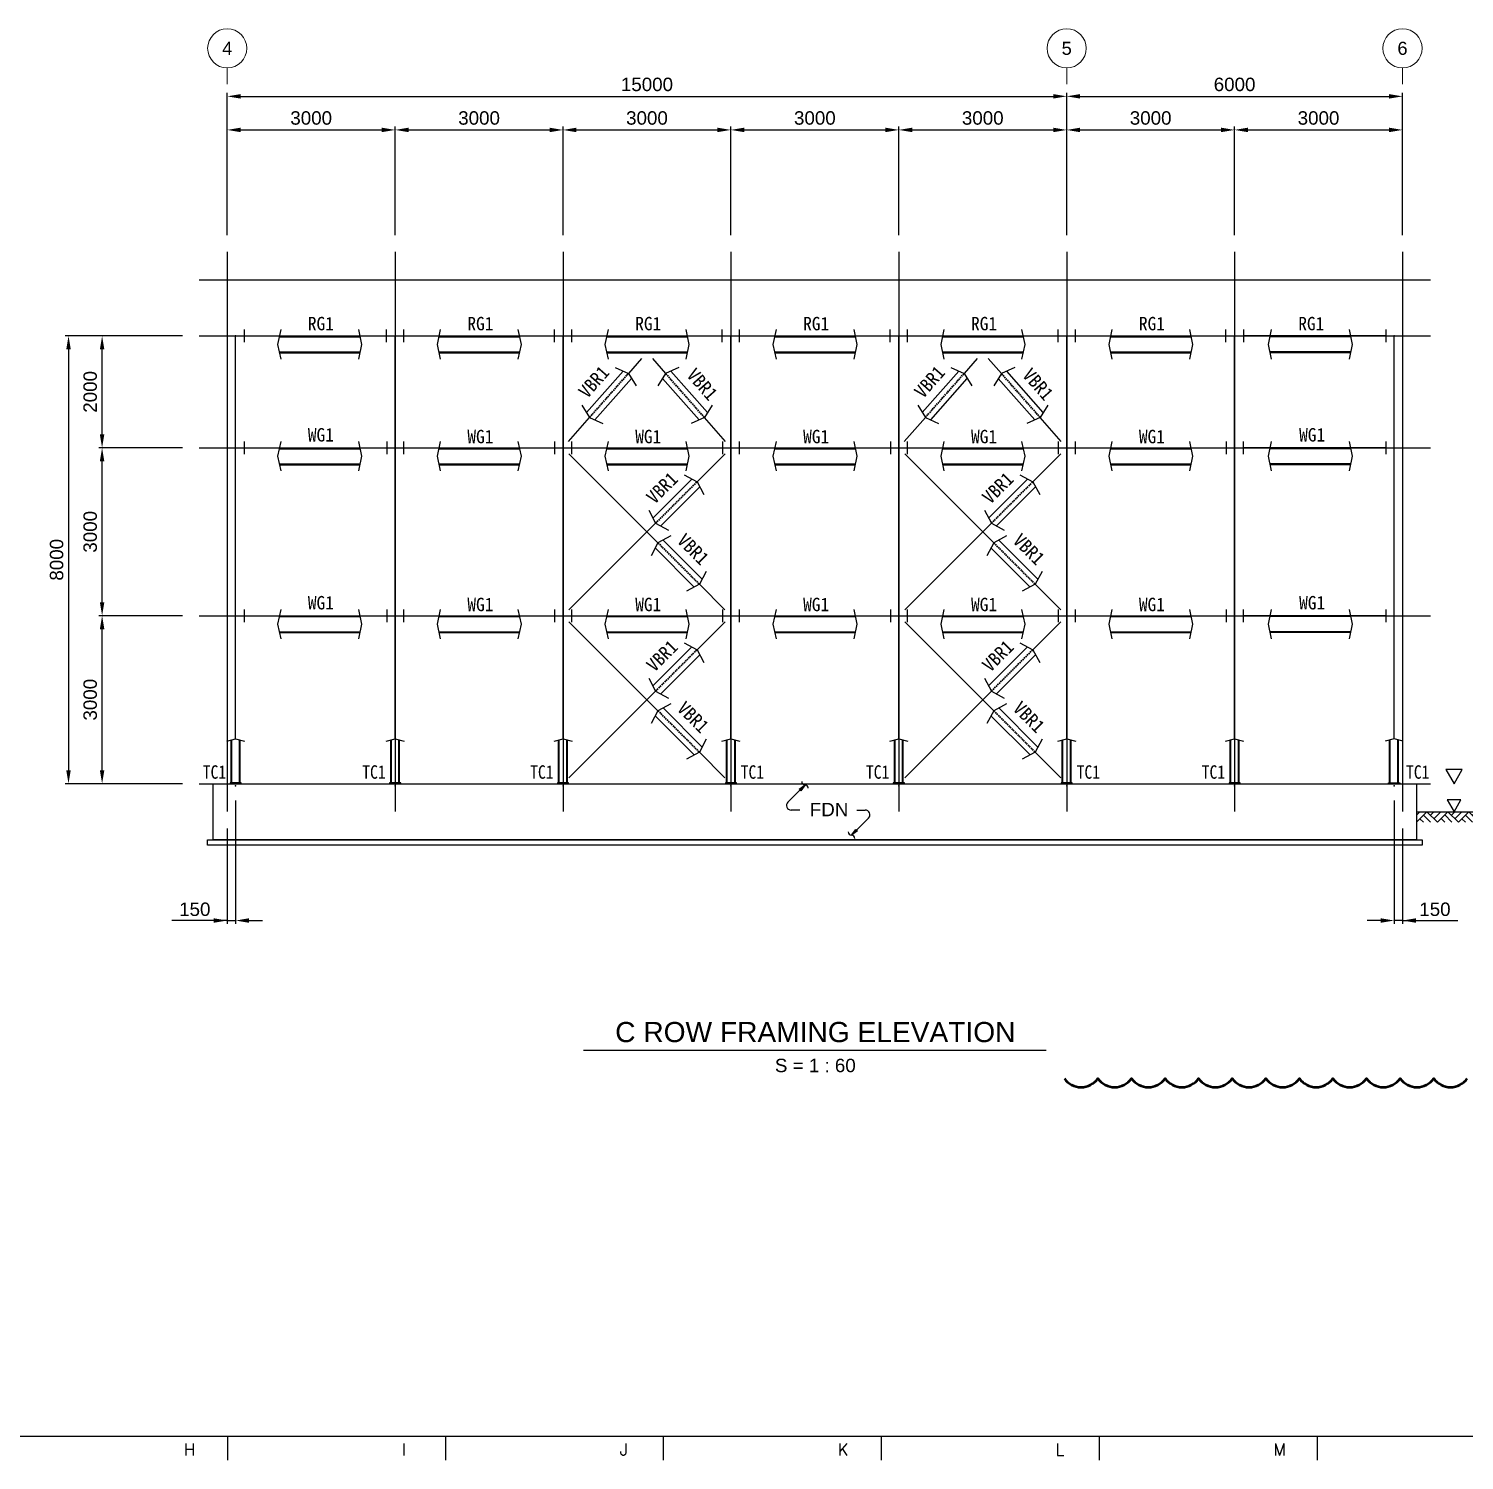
# Model space of a CAD drawing. Header units: millimetres. Extents: x 0 to 153097, y 17753 to 125268.
# Drawn here: x 110847 to 136499, y 75432 to 101008 of the extents above; entities that cross this region are included whole.
import ezdxf
from ezdxf.enums import TextEntityAlignment as Align

# ---------------------------------------------------------------- set-up
doc = ezdxf.new("R2010")
doc.units = ezdxf.units.MM
doc.header["$LTSCALE"] = 50
doc.linetypes.add('CENTER', pattern=[2, 1.25, -0.25, 0.25, -0.25])
doc.linetypes.add('HIDDEN', pattern=[0.375, 0.25, -0.125])
doc.layers.get('Defpoints').update_dxf_attribs({"color": 140})
for name, color, linetype in [('1', 7, 'Continuous'), ('3', 3, 'Continuous'), ('AA-CLXM-STEL', 2, 'Continuous'), ('AS-CLXM-STEL', 2, 'Continuous'), ('C_BLOCK', 7, 'Continuous'), ('C_CEN', 1, 'CENTER'), ('C_CONC', 3, 'Continuous'), ('C_TEXT_01', 2, 'Continuous'), ('DIM-SCALE', 7, 'Continuous'), ('RXSYMBOL', 7, 'Continuous'), ('STEEL-BEAM', 4, 'Continuous'), ('TAN-TIT', 30, 'Continuous'), ('TITLE', 7, 'Continuous')]:
    doc.layers.add(name, color=color, linetype=linetype)
doc.layers.add('C_REV', color=4, linetype='Continuous', lineweight=50)
doc.styles.add('Arial', font='arial.ttf')
doc.styles.add('COM', font='COMPLEX', dxfattribs={"height": 5})
doc.styles.add('돋움체', font='', dxfattribs={"width": 0.9})
doc.styles.get('돋움체').set_extended_font_data('DotumChe')
doc.dimstyles.new('일반도면_0050', dxfattribs={"dimtxt": 200, "dimasz": 200, "dimexe": 50, "dimexo": 250, "dimgap": 75, "dimtad": 1, "dimdec": 0, "dimzin": 0, "dimdsep": 46, "dimtxsty": 'Arial', "dimcen": -250, "dimclrd": 7, "dimclre": 7, "dimclrt": 2, "dimadec": 0, "dimazin": 0, "dimtfac": 1, "dimtdec": 0, "dimtix": 1, "dimtmove": 2, "dimatfit": 3, "dimfxl": 1, "dimtolj": 1, "dimtzin": 0, "dimarcsym": 0})

# ---------------------------------------------------------------- blocks, each defined once
blk = doc.blocks.new('*D90')
at = {"layer": 'Defpoints', "color": 0, "transparency": 16777216}
for p in [(117394, 99200), (114394, 97020), (117394, 97020)]:
    blk.add_point(p, dxfattribs=at)
at = {"layer": 'DIM-SCALE', "color": 7, "lineweight": -2, "transparency": 16777216}
for p, q in [((114394, 97320), (114394, 99260)), ((114634, 99200), (117154, 99200)), ((117394, 97320), (117394, 99260))]:
    blk.add_line(p, q, dxfattribs=at)
at = {"layer": 'DIM-SCALE', "color": 7, "transparency": 16777216}
for points in [[(114634, 99240), (114634, 99160), (114394, 99200)], [(117154, 99240), (117154, 99160), (117394, 99200)]]:
    blk.add_solid(points, dxfattribs=at)
at = {"layer": 'DIM-SCALE', "color": 2, "transparency": 16777216, "insert": (115894, 99412), "char_height": 240, "attachment_point": 5, "style": 'Arial'}
blk.add_mtext('\\A1;3000', dxfattribs=at)
blk = doc.blocks.new('*D91')
at = {"layer": 'Defpoints', "color": 0, "transparency": 16777216}
for p in [(120394, 99200), (117394, 97020), (120394, 97020)]:
    blk.add_point(p, dxfattribs=at)
at = {"layer": 'DIM-SCALE', "color": 7, "lineweight": -2, "transparency": 16777216}
for p, q in [((117394, 97320), (117394, 99260)), ((117634, 99200), (120154, 99200)), ((120394, 97320), (120394, 99260))]:
    blk.add_line(p, q, dxfattribs=at)
at = {"layer": 'DIM-SCALE', "color": 7, "transparency": 16777216}
for points in [[(117634, 99240), (117634, 99160), (117394, 99200)], [(120154, 99240), (120154, 99160), (120394, 99200)]]:
    blk.add_solid(points, dxfattribs=at)
at = {"layer": 'DIM-SCALE', "color": 2, "transparency": 16777216, "insert": (118894, 99412), "char_height": 240, "attachment_point": 5, "style": 'Arial'}
blk.add_mtext('\\A1;3000', dxfattribs=at)
blk = doc.blocks.new('*D92')
at = {"layer": 'Defpoints', "color": 0, "transparency": 16777216}
for p in [(123394, 99200), (120394, 97020), (123394, 97020)]:
    blk.add_point(p, dxfattribs=at)
at = {"layer": 'DIM-SCALE', "color": 7, "lineweight": -2, "transparency": 16777216}
for p, q in [((120394, 97320), (120394, 99260)), ((120634, 99200), (123154, 99200)), ((123394, 97320), (123394, 99260))]:
    blk.add_line(p, q, dxfattribs=at)
at = {"layer": 'DIM-SCALE', "color": 7, "transparency": 16777216}
for points in [[(120634, 99240), (120634, 99160), (120394, 99200)], [(123154, 99240), (123154, 99160), (123394, 99200)]]:
    blk.add_solid(points, dxfattribs=at)
at = {"layer": 'DIM-SCALE', "color": 2, "transparency": 16777216, "insert": (121894, 99412), "char_height": 240, "attachment_point": 5, "style": 'Arial'}
blk.add_mtext('\\A1;3000', dxfattribs=at)
blk = doc.blocks.new('*D93')
at = {"layer": 'Defpoints', "color": 0, "transparency": 16777216}
for p in [(126394, 99200), (123394, 97020), (126394, 97020)]:
    blk.add_point(p, dxfattribs=at)
at = {"layer": 'DIM-SCALE', "color": 7, "lineweight": -2, "transparency": 16777216}
for p, q in [((123394, 97320), (123394, 99260)), ((123634, 99200), (126154, 99200)), ((126394, 97320), (126394, 99260))]:
    blk.add_line(p, q, dxfattribs=at)
at = {"layer": 'DIM-SCALE', "color": 7, "transparency": 16777216}
for points in [[(123634, 99240), (123634, 99160), (123394, 99200)], [(126154, 99240), (126154, 99160), (126394, 99200)]]:
    blk.add_solid(points, dxfattribs=at)
at = {"layer": 'DIM-SCALE', "color": 2, "transparency": 16777216, "insert": (124894, 99412), "char_height": 240, "attachment_point": 5, "style": 'Arial'}
blk.add_mtext('\\A1;3000', dxfattribs=at)
blk = doc.blocks.new('*D94')
at = {"layer": 'Defpoints', "color": 0, "transparency": 16777216}
for p in [(129394, 99200), (126394, 97020), (129394, 97020)]:
    blk.add_point(p, dxfattribs=at)
at = {"layer": 'DIM-SCALE', "color": 7, "lineweight": -2, "transparency": 16777216}
for p, q in [((126394, 97320), (126394, 99260)), ((126634, 99200), (129154, 99200)), ((129394, 97320), (129394, 99260))]:
    blk.add_line(p, q, dxfattribs=at)
at = {"layer": 'DIM-SCALE', "color": 7, "transparency": 16777216}
for points in [[(126634, 99240), (126634, 99160), (126394, 99200)], [(129154, 99240), (129154, 99160), (129394, 99200)]]:
    blk.add_solid(points, dxfattribs=at)
at = {"layer": 'DIM-SCALE', "color": 2, "transparency": 16777216, "insert": (127894, 99412), "char_height": 240, "attachment_point": 5, "style": 'Arial'}
blk.add_mtext('\\A1;3000', dxfattribs=at)
blk = doc.blocks.new('*D95')
at = {"layer": 'Defpoints', "color": 0, "transparency": 16777216}
for p in [(132394, 99200), (129394, 97020), (132394, 97020)]:
    blk.add_point(p, dxfattribs=at)
at = {"layer": 'DIM-SCALE', "color": 7, "lineweight": -2, "transparency": 16777216}
for p, q in [((129394, 97320), (129394, 99260)), ((129634, 99200), (132154, 99200)), ((132394, 97320), (132394, 99260))]:
    blk.add_line(p, q, dxfattribs=at)
at = {"layer": 'DIM-SCALE', "color": 7, "transparency": 16777216}
for points in [[(129634, 99240), (129634, 99160), (129394, 99200)], [(132154, 99240), (132154, 99160), (132394, 99200)]]:
    blk.add_solid(points, dxfattribs=at)
at = {"layer": 'DIM-SCALE', "color": 2, "transparency": 16777216, "insert": (130894, 99412), "char_height": 240, "attachment_point": 5, "style": 'Arial'}
blk.add_mtext('\\A1;3000', dxfattribs=at)
blk = doc.blocks.new('*D96')
at = {"layer": 'Defpoints', "color": 0, "transparency": 16777216}
for p in [(135394, 99200), (132394, 97020), (135394, 97020)]:
    blk.add_point(p, dxfattribs=at)
at = {"layer": 'DIM-SCALE', "color": 7, "lineweight": -2, "transparency": 16777216}
for p, q in [((132394, 97320), (132394, 99260)), ((132634, 99200), (135154, 99200)), ((135394, 97320), (135394, 99260))]:
    blk.add_line(p, q, dxfattribs=at)
at = {"layer": 'DIM-SCALE', "color": 7, "transparency": 16777216}
for points in [[(132634, 99240), (132634, 99160), (132394, 99200)], [(135154, 99240), (135154, 99160), (135394, 99200)]]:
    blk.add_solid(points, dxfattribs=at)
at = {"layer": 'DIM-SCALE', "color": 2, "transparency": 16777216, "insert": (133894, 99412), "char_height": 240, "attachment_point": 5, "style": 'Arial'}
blk.add_mtext('\\A1;3000', dxfattribs=at)
blk = doc.blocks.new('*D97')
at = {"layer": 'Defpoints', "color": 0, "transparency": 16777216}
for p in [(129394, 99800), (114394, 97020), (129394, 97020)]:
    blk.add_point(p, dxfattribs=at)
at = {"layer": 'DIM-SCALE', "color": 7, "lineweight": -2, "transparency": 16777216}
for p, q in [((114394, 97320), (114394, 99860)), ((114634, 99800), (129154, 99800)), ((129394, 97320), (129394, 99860))]:
    blk.add_line(p, q, dxfattribs=at)
at = {"layer": 'DIM-SCALE', "color": 7, "transparency": 16777216}
for points in [[(114634, 99840), (114634, 99760), (114394, 99800)], [(129154, 99840), (129154, 99760), (129394, 99800)]]:
    blk.add_solid(points, dxfattribs=at)
at = {"layer": 'DIM-SCALE', "color": 2, "transparency": 16777216, "insert": (121894, 100012), "char_height": 240, "attachment_point": 5, "style": 'Arial'}
blk.add_mtext('\\A1;15000', dxfattribs=at)
blk = doc.blocks.new('*D98')
at = {"layer": 'Defpoints', "color": 0, "transparency": 16777216}
for p in [(135394, 99800), (129394, 97020), (135394, 97020)]:
    blk.add_point(p, dxfattribs=at)
at = {"layer": 'DIM-SCALE', "color": 7, "lineweight": -2, "transparency": 16777216}
for p, q in [((129394, 97320), (129394, 99860)), ((129634, 99800), (135154, 99800)), ((135394, 97320), (135394, 99860))]:
    blk.add_line(p, q, dxfattribs=at)
at = {"layer": 'DIM-SCALE', "color": 7, "transparency": 16777216}
for points in [[(129634, 99840), (129634, 99760), (129394, 99800)], [(135154, 99840), (135154, 99760), (135394, 99800)]]:
    blk.add_solid(points, dxfattribs=at)
at = {"layer": 'DIM-SCALE', "color": 2, "transparency": 16777216, "insert": (132394, 100012), "char_height": 240, "attachment_point": 5, "style": 'Arial'}
blk.add_mtext('\\A1;6000', dxfattribs=at)
blk = doc.blocks.new('*D86')
at = {"layer": 'Defpoints', "color": 0, "transparency": 16777216}
for p in [(112158, 90520), (113894, 90520), (113894, 87520)]:
    blk.add_point(p, dxfattribs=at)
at = {"layer": 'DIM-SCALE', "color": 7, "lineweight": -2, "transparency": 16777216}
for p, q in [((113594, 90520), (112098, 90520)), ((112158, 87760), (112158, 90280)), ((113594, 87520), (112098, 87520))]:
    blk.add_line(p, q, dxfattribs=at)
at = {"layer": 'DIM-SCALE', "color": 7, "transparency": 16777216}
for points in [[(112118, 90280), (112198, 90280), (112158, 90520)], [(112118, 87760), (112198, 87760), (112158, 87520)]]:
    blk.add_solid(points, dxfattribs=at)
at = {"layer": 'DIM-SCALE', "color": 2, "transparency": 16777216, "insert": (111946, 89020), "char_height": 240, "attachment_point": 5, "rotation": 90, "style": 'Arial'}
blk.add_mtext('\\A1;3000', dxfattribs=at)
blk = doc.blocks.new('*D87')
at = {"layer": 'Defpoints', "color": 0, "transparency": 16777216}
for p in [(112158, 93520), (113894, 93520), (113894, 90520)]:
    blk.add_point(p, dxfattribs=at)
at = {"layer": 'DIM-SCALE', "color": 7, "lineweight": -2, "transparency": 16777216}
for p, q in [((113594, 93520), (112098, 93520)), ((112158, 90760), (112158, 93280)), ((113594, 90520), (112098, 90520))]:
    blk.add_line(p, q, dxfattribs=at)
at = {"layer": 'DIM-SCALE', "color": 7, "transparency": 16777216}
for points in [[(112118, 93280), (112198, 93280), (112158, 93520)], [(112118, 90760), (112198, 90760), (112158, 90520)]]:
    blk.add_solid(points, dxfattribs=at)
at = {"layer": 'DIM-SCALE', "color": 2, "transparency": 16777216, "insert": (111946, 92020), "char_height": 240, "attachment_point": 5, "rotation": 90, "style": 'Arial'}
blk.add_mtext('\\A1;3000', dxfattribs=at)
blk = doc.blocks.new('*D88')
at = {"layer": 'Defpoints', "color": 0, "transparency": 16777216}
for p in [(112158, 95520), (113894, 95520), (113894, 93520)]:
    blk.add_point(p, dxfattribs=at)
at = {"layer": 'DIM-SCALE', "color": 7, "lineweight": -2, "transparency": 16777216}
for p, q in [((113594, 95520), (112098, 95520)), ((112158, 93760), (112158, 95280)), ((113594, 93520), (112098, 93520))]:
    blk.add_line(p, q, dxfattribs=at)
at = {"layer": 'DIM-SCALE', "color": 7, "transparency": 16777216}
for points in [[(112118, 95280), (112198, 95280), (112158, 95520)], [(112118, 93760), (112198, 93760), (112158, 93520)]]:
    blk.add_solid(points, dxfattribs=at)
at = {"layer": 'DIM-SCALE', "color": 2, "transparency": 16777216, "insert": (111946, 94520), "char_height": 240, "attachment_point": 5, "rotation": 90, "style": 'Arial'}
blk.add_mtext('\\A1;2000', dxfattribs=at)
blk = doc.blocks.new('*D89')
at = {"layer": 'Defpoints', "color": 0, "transparency": 16777216}
for p in [(113894, 95520), (111558, 87520), (113894, 87520)]:
    blk.add_point(p, dxfattribs=at)
at = {"layer": 'DIM-SCALE', "color": 7, "lineweight": -2, "transparency": 16777216}
for p, q in [((113594, 95520), (111498, 95520)), ((111558, 95280), (111558, 87760)), ((113594, 87520), (111498, 87520))]:
    blk.add_line(p, q, dxfattribs=at)
at = {"layer": 'DIM-SCALE', "color": 7, "transparency": 16777216}
for points in [[(111518, 95280), (111598, 95280), (111558, 95520)], [(111518, 87760), (111598, 87760), (111558, 87520)]]:
    blk.add_solid(points, dxfattribs=at)
at = {"layer": 'DIM-SCALE', "color": 2, "transparency": 16777216, "insert": (111346, 91520), "char_height": 240, "attachment_point": 5, "rotation": 90, "style": 'Arial'}
blk.add_mtext('\\A1;8000', dxfattribs=at)
blk = doc.blocks.new('DSFA')
at = {"layer": 'C_CEN', "color": 8, "ltscale": 0.1}
for p, q in [((-39169, 12825), (-39169, 2825)), ((-36169, 12825), (-36169, 2825)), ((-33169, 12825), (-33169, 2825)), ((-30169, 12825), (-30169, 2825)), ((-27169, 12825), (-27169, 2825)), ((-24169, 12825), (-24169, 2825)), ((-21169, 12825), (-21169, 2825)), ((-18169, 12825), (-18169, 2825)), ((-39669, 12325), (-17669, 12325)), ((-39669, 11325), (-17669, 11325)), ((-39669, 9325), (-17669, 9325)), ((-39669, 6325), (-17669, 6325)), ((-39669, 3325), (-17669, 3325))]:
    blk.add_line(p, q, dxfattribs=at)
blk = doc.blocks.new('*U231')
at = {"layer": 'AS-CLXM-STEL', "color": 3}
blk.add_line((716, 1050), (716, 10050), dxfattribs=at)
at = {"layer": 'AS-CLXM-STEL', "color": 4}
for p, q in [((616, 70), (616, 1025)), ((816, 70), (816, 1025))]:
    blk.add_line(p, q, dxfattribs=at)
at = {"layer": 'AS-CLXM-STEL', "color": 8}
for p, q in [((631, 70), (631, 1029)), ((801, 70), (801, 1029))]:
    blk.add_line(p, q, dxfattribs=at)
at = {"layer": 'AS-CLXM-STEL', "color": 7}
blk.add_lwpolyline([(916, 1000), (716, 1050), (516, 1000)], dxfattribs=at)
at = {"layer": 'AS-CLXM-STEL', "color": 4, "ltscale": 0.01}
blk.add_lwpolyline([(841, 50), (591, 50), (591, 70), (841, 70)], close=True, dxfattribs=at)
at = {"layer": 'AS-CLXM-STEL'}
for p in [(716, 10050), (716, 0)]:
    blk.add_point(p, dxfattribs=at)
at = {"layer": 'RXSYMBOL', "color": 3, "style": '돋움체', "width": 0.9}
blk.add_attdef('NAME', text='', height=300, dxfattribs=at).set_placement((1189, 311), align=Align.MIDDLE_CENTER)
blk = doc.blocks.new('*D166')
at = {"layer": 'Defpoints', "color": 0, "transparency": 16777216}
for p in [(114544, 87520), (114394, 87020), (114544, 85075)]:
    blk.add_point(p, dxfattribs=at)
at = {"layer": 'DIM-SCALE', "color": 7, "lineweight": -2, "transparency": 16777216}
for p, q in [((114544, 87220), (114544, 85015)), ((114394, 86720), (114394, 85015)), ((114154, 85075), (113914, 85075)), ((114394, 85075), (114544, 85075)), ((114784, 85075), (115024, 85075))]:
    blk.add_line(p, q, dxfattribs=at)
at = {"layer": 'DIM-SCALE', "color": 7, "transparency": 16777216}
for points in [[(114154, 85115), (114154, 85035), (114394, 85075)], [(114784, 85115), (114784, 85035), (114544, 85075)]]:
    blk.add_solid(points, dxfattribs=at)
at = {"layer": 'DIM-SCALE', "color": 2, "transparency": 16777216, "insert": (113814, 85275), "char_height": 240, "attachment_point": 5, "style": 'Arial'}
blk.add_mtext('\\A1;150', dxfattribs=at)
blk = doc.blocks.new('*U167')
at = {"layer": 'AS-CLXM-STEL', "color": 3}
blk.add_line((716, 1050), (716, 10050), dxfattribs=at)
at = {"layer": 'AS-CLXM-STEL', "color": 4}
for p, q in [((616, 70), (616, 1025)), ((816, 70), (816, 1025))]:
    blk.add_line(p, q, dxfattribs=at)
at = {"layer": 'AS-CLXM-STEL', "color": 8}
for p, q in [((631, 70), (631, 1029)), ((801, 70), (801, 1029))]:
    blk.add_line(p, q, dxfattribs=at)
at = {"layer": 'AS-CLXM-STEL', "color": 7}
blk.add_lwpolyline([(916, 1000), (716, 1050), (516, 1000)], dxfattribs=at)
at = {"layer": 'AS-CLXM-STEL', "color": 4, "ltscale": 0.01}
blk.add_lwpolyline([(841, 50), (591, 50), (591, 70), (841, 70)], close=True, dxfattribs=at)
at = {"layer": 'AS-CLXM-STEL'}
for p in [(716, 10050), (716, 0)]:
    blk.add_point(p, dxfattribs=at)
at = {"layer": 'RXSYMBOL', "color": 3, "style": '돋움체', "width": 0.9}
blk.add_attdef('NAME', text='', height=300, dxfattribs=at).set_placement((1189, 311), align=Align.MIDDLE_CENTER)
blk = doc.blocks.new('*D168')
at = {"layer": 'Defpoints', "color": 0, "transparency": 16777216}
for p in [(135244, 87520), (135394, 87020), (135244, 85075)]:
    blk.add_point(p, dxfattribs=at)
at = {"layer": 'DIM-SCALE', "color": 7, "lineweight": -2, "transparency": 16777216}
for p, q in [((135244, 87220), (135244, 85015)), ((135394, 86720), (135394, 85015)), ((135004, 85075), (134764, 85075)), ((135394, 85075), (135244, 85075)), ((135634, 85075), (135874, 85075))]:
    blk.add_line(p, q, dxfattribs=at)
at = {"layer": 'DIM-SCALE', "color": 7, "transparency": 16777216}
for points in [[(135004, 85115), (135004, 85035), (135244, 85075)], [(135634, 85115), (135634, 85035), (135394, 85075)]]:
    blk.add_solid(points, dxfattribs=at)
at = {"layer": 'DIM-SCALE', "color": 2, "transparency": 16777216, "insert": (135974, 85275), "char_height": 240, "attachment_point": 5, "style": 'Arial'}
blk.add_mtext('\\A1;150', dxfattribs=at)
blk = doc.blocks.new('*U172')
at = {"layer": 'AS-CLXM-STEL', "color": 3}
blk.add_line((716, 1050), (716, 10050), dxfattribs=at)
at = {"layer": 'AS-CLXM-STEL', "color": 4}
for p, q in [((616, 70), (616, 1025)), ((816, 70), (816, 1025))]:
    blk.add_line(p, q, dxfattribs=at)
at = {"layer": 'AS-CLXM-STEL', "color": 8}
for p, q in [((631, 70), (631, 1029)), ((801, 70), (801, 1029))]:
    blk.add_line(p, q, dxfattribs=at)
at = {"layer": 'AS-CLXM-STEL', "color": 7}
blk.add_lwpolyline([(916, 1000), (716, 1050), (516, 1000)], dxfattribs=at)
at = {"layer": 'AS-CLXM-STEL', "color": 4, "ltscale": 0.01}
blk.add_lwpolyline([(841, 50), (591, 50), (591, 70), (841, 70)], close=True, dxfattribs=at)
at = {"layer": 'AS-CLXM-STEL'}
for p in [(716, 10050), (716, 0)]:
    blk.add_point(p, dxfattribs=at)
at = {"layer": 'RXSYMBOL', "color": 3, "style": '돋움체', "width": 0.9}
blk.add_attdef('NAME', text='', height=300, dxfattribs=at).set_placement((237, 311), align=Align.MIDDLE_CENTER)
blk = doc.blocks.new('*U232')
at = {"layer": 'AS-CLXM-STEL', "color": 3}
blk.add_line((716, 1050), (716, 10050), dxfattribs=at)
at = {"layer": 'AS-CLXM-STEL', "color": 4}
for p, q in [((616, 70), (616, 1025)), ((816, 70), (816, 1025))]:
    blk.add_line(p, q, dxfattribs=at)
at = {"layer": 'AS-CLXM-STEL', "color": 8}
for p, q in [((631, 70), (631, 1029)), ((801, 70), (801, 1029))]:
    blk.add_line(p, q, dxfattribs=at)
at = {"layer": 'AS-CLXM-STEL', "color": 7}
blk.add_lwpolyline([(916, 1000), (716, 1050), (516, 1000)], dxfattribs=at)
at = {"layer": 'AS-CLXM-STEL', "color": 4, "ltscale": 0.01}
blk.add_lwpolyline([(841, 50), (591, 50), (591, 70), (841, 70)], close=True, dxfattribs=at)
at = {"layer": 'AS-CLXM-STEL'}
for p in [(716, 10050), (716, 0)]:
    blk.add_point(p, dxfattribs=at)
at = {"layer": 'RXSYMBOL', "color": 3, "style": '돋움체', "width": 0.9}
blk.add_attdef('NAME', text='', height=300, dxfattribs=at).set_placement((233, 311), align=Align.MIDDLE_CENTER)
blk = doc.blocks.new('*U169')
at = {"layer": 'AA-CLXM-STEL'}
for p, q in [((1061, 412), (3601, 412)), ((1684, 412), (3139, 412))]:
    blk.add_line(p, q, dxfattribs=at)
at = {"layer": 'AA-CLXM-STEL', "color": 8}
for p, q in [((1690, 397), (3132, 397)), ((1690, 128), (3132, 128))]:
    blk.add_line(p, q, dxfattribs=at)
at = {"layer": 'AA-CLXM-STEL', "color": 7}
blk.add_line((1693, 112), (3129, 112), dxfattribs=at)
for points in [[(1717, 525), (1661, 262), (1717, 0)], [(3105, 525), (3161, 262), (3105, 0)]]:
    blk.add_lwpolyline(points, dxfattribs=at)
at = {"layer": 'Defpoints'}
for p in [(911, 412), (3751, 412)]:
    blk.add_point(p, dxfattribs=at)
at = {"layer": 'STEEL-BEAM', "color": 3}
for p, q in [((1061, 525), (1061, 300)), ((3601, 525), (3601, 300))]:
    blk.add_line(p, q, dxfattribs=at)
at = {"layer": 'STEEL-BEAM', "color": 3, "style": '돋움체'}
blk.add_attdef('BEAMNO.', text='', height=240, dxfattribs=at).set_placement((2434, 633), align=Align.MIDDLE_CENTER)
blk = doc.blocks.new('*U170')
at = {"layer": 'AA-CLXM-STEL'}
for p, q in [((1061, 412), (3611, 412)), ((1684, 412), (3139, 412))]:
    blk.add_line(p, q, dxfattribs=at)
at = {"layer": 'AA-CLXM-STEL', "color": 8}
for p, q in [((1690, 397), (3132, 397)), ((1690, 128), (3132, 128))]:
    blk.add_line(p, q, dxfattribs=at)
at = {"layer": 'AA-CLXM-STEL', "color": 7}
blk.add_line((1693, 112), (3129, 112), dxfattribs=at)
for points in [[(1717, 525), (1661, 262), (1717, 0)], [(3105, 525), (3161, 262), (3105, 0)]]:
    blk.add_lwpolyline(points, dxfattribs=at)
at = {"layer": 'Defpoints'}
for p in [(911, 412), (3761, 412)]:
    blk.add_point(p, dxfattribs=at)
at = {"layer": 'STEEL-BEAM', "color": 3}
for p, q in [((1061, 525), (1061, 300)), ((3611, 525), (3611, 300))]:
    blk.add_line(p, q, dxfattribs=at)
at = {"layer": 'STEEL-BEAM', "color": 3, "style": '돋움체'}
blk.add_attdef('BEAMNO.', text='', height=240, dxfattribs=at).set_placement((2434, 646), align=Align.MIDDLE_CENTER)
blk = doc.blocks.new('*U158')
at = {"layer": 'AA-CLXM-STEL'}
for p, q in [((1061, 412), (3751, 412)), ((1684, 412), (3139, 412))]:
    blk.add_line(p, q, dxfattribs=at)
at = {"layer": 'AA-CLXM-STEL', "color": 8}
for p, q in [((1690, 397), (3132, 397)), ((1690, 128), (3132, 128))]:
    blk.add_line(p, q, dxfattribs=at)
at = {"layer": 'AA-CLXM-STEL', "color": 7}
blk.add_line((1693, 112), (3129, 112), dxfattribs=at)
for points in [[(1717, 525), (1661, 262), (1717, 0)], [(3105, 525), (3161, 262), (3105, 0)]]:
    blk.add_lwpolyline(points, dxfattribs=at)
at = {"layer": 'Defpoints'}
for p in [(911, 412), (3901, 412)]:
    blk.add_point(p, dxfattribs=at)
at = {"layer": 'STEEL-BEAM', "color": 3}
for p, q in [((1061, 525), (1061, 300)), ((3751, 525), (3751, 300))]:
    blk.add_line(p, q, dxfattribs=at)
at = {"layer": 'STEEL-BEAM', "color": 3, "style": '돋움체'}
blk.add_attdef('BEAMNO.', text='', height=240, dxfattribs=at).set_placement((2434, 633), align=Align.MIDDLE_CENTER)
blk = doc.blocks.new('*U171')
at = {"layer": 'AA-CLXM-STEL'}
for p, q in [((1061, 412), (3761, 412)), ((1684, 412), (3139, 412))]:
    blk.add_line(p, q, dxfattribs=at)
at = {"layer": 'AA-CLXM-STEL', "color": 8}
for p, q in [((1690, 397), (3132, 397)), ((1690, 128), (3132, 128))]:
    blk.add_line(p, q, dxfattribs=at)
at = {"layer": 'AA-CLXM-STEL', "color": 7}
blk.add_line((1693, 112), (3129, 112), dxfattribs=at)
for points in [[(1717, 525), (1661, 262), (1717, 0)], [(3105, 525), (3161, 262), (3105, 0)]]:
    blk.add_lwpolyline(points, dxfattribs=at)
at = {"layer": 'Defpoints'}
for p in [(911, 412), (3911, 412)]:
    blk.add_point(p, dxfattribs=at)
at = {"layer": 'STEEL-BEAM', "color": 3}
for p, q in [((1061, 525), (1061, 300)), ((3761, 525), (3761, 300))]:
    blk.add_line(p, q, dxfattribs=at)
at = {"layer": 'STEEL-BEAM', "color": 3, "style": '돋움체'}
blk.add_attdef('BEAMNO.', text='', height=240, dxfattribs=at).set_placement((2434, 615), align=Align.MIDDLE_CENTER)
blk = doc.blocks.new('*U70')
at = {"layer": 'AS-CLXM-STEL'}
for p, q in [((-122, 250), (2127, 250)), ((3820, 250), (3173, 250))]:
    blk.add_line(p, q, dxfattribs=at)
at = {"layer": 'Defpoints'}
for p in [(-272, 250), (3970, 250)]:
    blk.add_point(p, dxfattribs=at)
at = {"layer": 'STEEL-BEAM'}
for p, q in [((2157, 350), (3143, 350)), ((2157, 150), (3143, 150))]:
    blk.add_line(p, q, dxfattribs=at)
at = {"layer": 'STEEL-BEAM', "color": 8, "linetype": 'HIDDEN', "ltscale": 2}
for p, q in [((2128, 254), (3172, 254)), ((2128, 246), (3172, 246))]:
    blk.add_line(p, q, dxfattribs=at)
at = {"layer": 'STEEL-BEAM'}
for points in [[(2202, 500), (2127, 250), (2202, 0)], [(3098, 500), (3173, 250), (3098, 0)]]:
    blk.add_lwpolyline(points, dxfattribs=at)
at = {"layer": 'STEEL-BEAM', "color": 3, "style": '돋움체'}
blk.add_attdef('BEAMNO.', text='', height=240, dxfattribs=at).set_placement((2653, 615), align=Align.MIDDLE_CENTER)
blk = doc.blocks.new('*U71')
at = {"layer": 'AS-CLXM-STEL'}
for p, q in [((-63, 250), (2127, 250)), ((3880, 250), (3173, 250))]:
    blk.add_line(p, q, dxfattribs=at)
at = {"layer": 'Defpoints'}
for p in [(-213, 250), (4030, 250)]:
    blk.add_point(p, dxfattribs=at)
at = {"layer": 'STEEL-BEAM'}
for p, q in [((2157, 350), (3143, 350)), ((2157, 150), (3143, 150))]:
    blk.add_line(p, q, dxfattribs=at)
at = {"layer": 'STEEL-BEAM', "color": 8, "linetype": 'HIDDEN', "ltscale": 2}
for p, q in [((2128, 254), (3172, 254)), ((2128, 246), (3172, 246))]:
    blk.add_line(p, q, dxfattribs=at)
at = {"layer": 'STEEL-BEAM'}
for points in [[(2202, 500), (2127, 250), (2202, 0)], [(3098, 500), (3173, 250), (3098, 0)]]:
    blk.add_lwpolyline(points, dxfattribs=at)
at = {"layer": 'STEEL-BEAM', "color": 3, "style": '돋움체'}
blk.add_attdef('BEAMNO.', text='', height=240, dxfattribs=at).set_placement((2653, 615), align=Align.MIDDLE_CENTER)
blk = doc.blocks.new('*U173')
at = {"layer": 'AS-CLXM-STEL'}
for p, q in [((1555, 250), (2127, 250)), ((3527, 250), (3173, 250))]:
    blk.add_line(p, q, dxfattribs=at)
at = {"layer": 'Defpoints'}
for p in [(1405, 250), (3677, 250)]:
    blk.add_point(p, dxfattribs=at)
at = {"layer": 'STEEL-BEAM'}
for p, q in [((2157, 350), (3143, 350)), ((2157, 150), (3143, 150))]:
    blk.add_line(p, q, dxfattribs=at)
at = {"layer": 'STEEL-BEAM', "color": 8, "linetype": 'HIDDEN', "ltscale": 2}
for p, q in [((2128, 254), (3172, 254)), ((2128, 246), (3172, 246))]:
    blk.add_line(p, q, dxfattribs=at)
at = {"layer": 'STEEL-BEAM'}
for points in [[(2202, 500), (2127, 250), (2202, 0)], [(3098, 500), (3173, 250), (3098, 0)]]:
    blk.add_lwpolyline(points, dxfattribs=at)
at = {"layer": 'STEEL-BEAM', "color": 3, "style": '돋움체'}
blk.add_attdef('BEAMNO.', text='', height=240, dxfattribs=at).set_placement((2653, 615), align=Align.MIDDLE_CENTER)
blk = doc.blocks.new('BORDER')
at = {"layer": 'TAN-TIT'}
for p, q in [((4977, 3520), (232823, 3520)), ((108806, 3520), (108806, 2078)), ((121784, 3520), (121784, 2078)), ((134763, 3520), (134763, 2078)), ((147741, 3520), (147741, 2078)), ((160720, 3520), (160720, 2078)), ((173699, 3520), (173699, 2078))]:
    blk.add_line(p, q, dxfattribs=at)
at = {"layer": 'TAN-TIT', "style": 'COM'}
for s, p in [('H', (106210, 2366)), ('I', (119188, 2366)), ('J', (132167, 2366)), ('K', (145146, 2366)), ('L', (158124, 2366)), ('M', (171103, 2366))]:
    blk.add_text(s, height=721, dxfattribs=at).set_placement(p)
blk = doc.blocks.new('S1')
at = {"layer": 'C_BLOCK', "color": 1, "linetype": 'Continuous'}
for p, q in [((1.58, 7.47), (-3.5, 2.39)), ((-0.15, 6.23), (1.58, 7.47)), ((0.1, 5.98), (-0.15, 6.23)), ((-0.04, 6.22), (1.28, 7.17)), ((-0.04, 6.22), (0.33, 5.84)), ((0.06, 6.21), (0.98, 6.87)), ((0.06, 6.21), (0.33, 5.95)), ((0.1, 5.98), (0.34, 5.74)), ((0.17, 6.21), (0.68, 6.57)), ((0.17, 6.21), (0.32, 6.06)), ((0.68, 6.57), (0.32, 6.06)), ((1.28, 7.17), (0.33, 5.84)), ((0.98, 6.87), (0.33, 5.95)), ((1.58, 7.47), (0.34, 5.74)), ((0, 0), (-2.51, 0))]:
    blk.add_line(p, q, dxfattribs=at)
for centre, radius, start, end in [((1.61, 8.49), 1.02, 181.7902, 268.2045), ((1.55, 6.45), 1.02, 1.7902, 88.2045), ((-2.51, 1.4), 1.4, 135, 270)]:
    blk.add_arc(centre, radius, start, end, dxfattribs=at)
blk = doc.blocks.new('ER')
at = {"layer": 'C_BLOCK', "color": 1, "linetype": 'Continuous'}
for p, q in [((2.5, 0), (0, -2.5)), ((0.833, 0), (0, -0.832)), ((0, 0), (20, 0)), ((2.5, 0), (5, -2.5)), ((4.167, 0), (3.334, -0.833)), ((5.833, 0), (4.166, -1.666)), ((7.5, 0), (5, -2.5)), ((7.5, 0), (9.999, -2.5)), ((9.167, 0), (8.333, -0.833)), ((10.832, 0), (9.166, -1.666)), ((12.499, 0), (9.999, -2.5)), ((12.499, 0), (14.999, -2.5)), ((14.166, 0), (13.333, -0.833)), ((15.832, 0), (14.165, -1.666)), ((17.499, 0), (14.999, -2.5)), ((17.499, 0), (19.998, -2.5)), ((19.166, 0), (18.332, -0.833)), ((0.834, -1.666), (1.667, -2.5)), ((1.667, -0.833), (3.333, -2.5)), ((5.887, -1.613), (6.774, -2.5)), ((6.719, -0.78), (8.439, -2.5)), ((10.833, -1.666), (11.666, -2.5)), ((11.666, -0.833), (13.332, -2.5)), ((15.832, -1.666), (16.666, -2.5)), ((16.665, -0.833), (18.331, -2.5)), ((19.998, -0.832), (19.165, -1.666))]:
    blk.add_line(p, q, dxfattribs=at)

msp = doc.modelspace()

# ---------------------------------------------------------------- linework, layer by layer
at = {"color": 1, "elevation": 0}
for points in [[(136461.9, 87773.05), (136169.25, 87773.05), (136315.57, 87519.6)], [(136437.51, 87230.81), (136193.64, 87230.81), (136315.57, 87019.6)]]:
    msp.add_lwpolyline(points, close=True, dxfattribs=at)
at = {"layer": 'C_BLOCK', "lineweight": 0}
for p, q in [((114394.32, 100308.26), (114394.32, 100016.6)), ((129394.32, 100308.26), (129394.32, 100016.6)), ((135394.32, 100308.26), (135394.32, 100016.6))]:
    msp.add_line(p, q, dxfattribs=at)
for centre in [(114394.32, 100658.26), (129394.32, 100658.26), (135394.32, 100658.26)]:
    msp.add_circle(centre, 350, dxfattribs=at)
at = {"layer": 'C_CONC', "color": 8, "ltscale": 0.1, "elevation": 0}
for points in [[(114144.32, 87519.6), (135644.32, 87519.6), (135644.32, 86519.6), (114144.32, 86519.6)], [(114044.32, 86519.6), (135744.32, 86519.6), (135744.32, 86419.6), (114044.32, 86419.6)]]:
    msp.add_lwpolyline(points, close=True, dxfattribs=at)
at = {"layer": 'C_REV'}
msp.add_lwpolyline([(129351.97, 82253.75, 0.52056705), (129951.97, 82253.75, 0.52056705), (130551.97, 82253.75, 0.52056705), (131151.97, 82253.75, 0.52056705), (131751.97, 82253.75, 0.52056705), (132351.97, 82253.75, 0.52056705), (132951.97, 82253.75, 0.52056705), (133551.97, 82253.75, 0.52056705), (134151.97, 82253.75, 0.52056705), (134751.97, 82253.75, 0.52056705), (135351.97, 82253.75, 0.52056705), (135951.97, 82253.75, 0.52056705), (136551.97, 82253.75, 0.52056705)], format="xyb", dxfattribs=at)
at = {"layer": 'DIM-SCALE'}
for p, q in [((114394.32, 85075.06), (113404.59, 85075.06)), ((135394.32, 85075.06), (136384.05, 85075.06))]:
    msp.add_line(p, q, dxfattribs=at)
at = {"layer": 'TITLE', "color": 1, "linetype": 'Continuous'}
msp.add_line((129026.64, 82753.44), (120762, 82753.44), dxfattribs=at)

# ---------------------------------------------------------------- block references
at = {"layer": '1', "xscale": 0.3, "yscale": 0.3, "zscale": 0.3}
msp.add_blockref('BORDER', (81756.99, 74808.42), dxfattribs=at)
at = {"layer": '3'}
for name, p, values in [('*U169', (113633.1, 95107.11), {'BEAMNO.': 'RG1'}), ('*U158', (116483.1, 95107.11), {'BEAMNO.': 'RG1'}), ('*U158', (119483.1, 95107.11), {'BEAMNO.': 'RG1'}), ('*U158', (122483.1, 95107.11), {'BEAMNO.': 'RG1'}), ('*U158', (125483.1, 95107.11), {'BEAMNO.': 'RG1'}), ('*U158', (128483.1, 95107.11), {'BEAMNO.': 'RG1'}), ('*U170', (113633.1, 93107.11), {'BEAMNO.': 'WG1'}), ('*U171', (116483.1, 93107.11), {'BEAMNO.': 'WG1'}), ('*U171', (119483.1, 93107.11), {'BEAMNO.': 'WG1'}), ('*U171', (122483.1, 93107.11), {'BEAMNO.': 'WG1'}), ('*U171', (125483.1, 93107.11), {'BEAMNO.': 'WG1'}), ('*U171', (128483.1, 93107.11), {'BEAMNO.': 'WG1'}), ('*U170', (113633.1, 90107.11), {'BEAMNO.': 'WG1'}), ('*U171', (116483.1, 90107.11), {'BEAMNO.': 'WG1'}), ('*U171', (119483.1, 90107.11), {'BEAMNO.': 'WG1'}), ('*U171', (122483.1, 90107.11), {'BEAMNO.': 'WG1'}), ('*U171', (125483.1, 90107.11), {'BEAMNO.': 'WG1'}), ('*U171', (128483.1, 90107.11), {'BEAMNO.': 'WG1'})]:
    msp.add_blockref(name, p, dxfattribs=at).add_auto_attribs(values)
ref = msp.add_blockref('*U169', (136155.54, 95107.11), dxfattribs=dict(at, xscale=-1))
ref.add_attrib('BEAMNO.', 'RG1', dxfattribs={"layer": 'STEEL-BEAM', "color": 3, "height": 240, "style": '돋움체'}).set_placement((133765, 95740.3), align=Align.MIDDLE_CENTER)
at = {"layer": '3', "color": 3}
ref = msp.add_blockref('*U231', (115117.31, 87479.6), dxfattribs=dict(at, xscale=-0.8, yscale=0.8, zscale=0.8))
ref.add_attrib('NAME', 'TC1', dxfattribs={"layer": 'RXSYMBOL', "color": 3, "height": 240, "style": '돋움체', "width": 0.9}).set_placement((114165.81, 87728.36), align=Align.MIDDLE_CENTER)
ref = msp.add_blockref('*U231', (117967.31, 87479.6), dxfattribs=dict(at, xscale=-0.8, yscale=0.8, zscale=0.8))
ref.add_attrib('NAME', 'TC1', dxfattribs={"layer": 'RXSYMBOL', "color": 3, "height": 240, "style": '돋움체', "width": 0.9}).set_placement((117015.81, 87728.36), align=Align.MIDDLE_CENTER)
ref = msp.add_blockref('*U231', (120967.31, 87479.6), dxfattribs=dict(at, xscale=-0.8, yscale=0.8, zscale=0.8))
ref.add_attrib('NAME', 'TC1', dxfattribs={"layer": 'RXSYMBOL', "color": 3, "height": 240, "style": '돋움체', "width": 0.9}).set_placement((120015.81, 87728.36), align=Align.MIDDLE_CENTER)
ref = msp.add_blockref('*U172', (123967.31, 87479.6), dxfattribs=dict(at, xscale=-0.8, yscale=0.8, zscale=0.8))
ref.add_attrib('NAME', 'TC1', dxfattribs={"layer": 'RXSYMBOL', "color": 3, "height": 240, "style": '돋움체', "width": 0.9}).set_placement((123777.67, 87728.36), align=Align.MIDDLE_CENTER)
ref = msp.add_blockref('*U231', (126967.31, 87479.6), dxfattribs=dict(at, xscale=-0.8, yscale=0.8, zscale=0.8))
ref.add_attrib('NAME', 'TC1', dxfattribs={"layer": 'RXSYMBOL', "color": 3, "height": 240, "style": '돋움체', "width": 0.9}).set_placement((126015.81, 87728.36), align=Align.MIDDLE_CENTER)
ref = msp.add_blockref('*U232', (129967.31, 87479.6), dxfattribs=dict(at, xscale=-0.8, yscale=0.8, zscale=0.8))
ref.add_attrib('NAME', 'TC1', dxfattribs={"layer": 'RXSYMBOL', "color": 3, "height": 240, "style": '돋움체', "width": 0.9}).set_placement((129781.27, 87728.36), align=Align.MIDDLE_CENTER)
ref = msp.add_blockref('*U231', (132967.31, 87479.6), dxfattribs=dict(at, xscale=-0.8, yscale=0.8, zscale=0.8))
ref.add_attrib('NAME', 'TC1', dxfattribs={"layer": 'RXSYMBOL', "color": 3, "height": 240, "style": '돋움체', "width": 0.9}).set_placement((132015.81, 87728.36), align=Align.MIDDLE_CENTER)
ref = msp.add_blockref('*U167', (134671.33, 87479.6), dxfattribs=dict(at, xscale=0.8, yscale=0.8, zscale=0.8))
ref.add_attrib('NAME', 'TC1', dxfattribs={"layer": 'RXSYMBOL', "color": 3, "height": 240, "style": '돋움체', "width": 0.9}).set_placement((135666.54, 87728.36), align=Align.MIDDLE_CENTER)
at = {"layer": '3'}
ref = msp.add_blockref('*U170', (136155.54, 93107.11), dxfattribs=dict(at, xscale=-1))
ref.add_attrib('BEAMNO.', 'WG1', dxfattribs={"layer": 'STEEL-BEAM', "color": 3, "height": 240, "style": '돋움체'}).set_placement((133780.02, 93753.18), align=Align.MIDDLE_CENTER)
ref = msp.add_blockref('*U170', (136155.54, 90107.11), dxfattribs=dict(at, xscale=-1))
ref.add_attrib('BEAMNO.', 'WG1', dxfattribs={"layer": 'STEEL-BEAM', "color": 3, "height": 240, "style": '돋움체'}).set_placement((133780.02, 90753.18), align=Align.MIDDLE_CENTER)
at = {"layer": 'AS-CLXM-STEL'}
for name, p, rotation in [('*U173', (119649.25, 92303.38), 48.5763343749926), ('*U173', (125649.25, 92303.38), 48.5763343749926), ('*U70', (120410.14, 93150.23), 315.0000000000005), ('*U71', (120721.69, 90493.43), 45.00000000000045), ('*U70', (126410.14, 93150.23), 315.0000000000005), ('*U71', (126721.69, 90493.43), 45.00000000000045), ('*U70', (120410.14, 90150.23), 315.0000000000005), ('*U71', (120721.69, 87493.43), 45.00000000000045), ('*U70', (126410.14, 90150.23), 315.0000000000005), ('*U71', (126721.69, 87493.43), 45.00000000000045)]:
    msp.add_blockref(name, p, dxfattribs=dict(at, rotation=rotation)).add_auto_attribs({'BEAMNO.': 'VBR1'})
ref = msp.add_blockref('*U173', (124139.38, 92303.38), dxfattribs=dict(at, xscale=-1, rotation=311.4236656250074))
ref.add_attrib('BEAMNO.', 'VBR1', dxfattribs={"layer": 'STEEL-BEAM', "color": 3, "height": 240, "rotation": 311.423666, "style": '돋움체'}).set_placement((122883.46, 94655.91), align=Align.MIDDLE_CENTER)
ref = msp.add_blockref('*U173', (130139.38, 92303.38), dxfattribs=dict(at, xscale=-1, rotation=311.4236656250074))
ref.add_attrib('BEAMNO.', 'VBR1', dxfattribs={"layer": 'STEEL-BEAM', "color": 3, "height": 240, "rotation": 311.423666, "style": '돋움체'}).set_placement((128883.46, 94655.91), align=Align.MIDDLE_CENTER)
at = {"layer": 'C_BLOCK', "color": 7, "linetype": 'Continuous', "lineweight": 0, "xscale": 60, "yscale": 60, "zscale": 60}
msp.add_blockref('S1', (124623.24, 87048.65), dxfattribs=at)
at = {"layer": 'C_BLOCK', "color": 7, "linetype": 'Continuous', "lineweight": 0, "xscale": 60, "yscale": 60, "zscale": 60, "rotation": 180}
msp.add_blockref('S1', (125644.13, 87048.65), dxfattribs=at)
at = {"layer": 'C_BLOCK', "xscale": 75, "yscale": 75, "zscale": 75}
msp.add_blockref('ER', (135644.32, 87019.6), dxfattribs=at)
at = {"layer": 'C_CEN'}
msp.add_blockref('DSFA', (153563.07, 84194.38), dxfattribs=at)

# ---------------------------------------------------------------- texts
at = {"layer": 'C_BLOCK', "color": 2, "linetype": 'Continuous', "lineweight": 13, "style": 'Arial'}
for s, p in [('4', (114394.32, 100658.26)), ('5', (129394.32, 100658.26)), ('6', (135394.32, 100658.26))]:
    msp.add_text(s, height=233.33, dxfattribs=at).set_placement(p, align=Align.MIDDLE_CENTER)
at = {"layer": 'C_TEXT_01', "style": 'Arial'}
msp.add_text('FDN', height=240, dxfattribs=at).set_placement((124803.23, 86937.84))
msp.add_text('S = 1 : 60', height=240, dxfattribs=at).set_placement((124902.48, 82605.92), align=Align.TOP_CENTER)
at = {"layer": 'TITLE', "color": 3, "ltscale": 10, "style": 'Arial'}
msp.add_text('C ROW FRAMING ELEVATION', height=360, dxfattribs=at).set_placement((124902.48, 82902.77), align=Align.CENTER)

# ---------------------------------------------------------------- dimensions: what is measured, and where the dimension line sits
at = {"layer": 'DIM-SCALE'}
for base, p1, p2, picture, middle in [((129394.32, 99799.79), (114394.32, 97019.6), (129394.32, 97019.6), '*D97', (121894.32, 100012.33)), ((135394.32, 99799.79), (129394.32, 97019.6), (135394.32, 97019.6), '*D98', (132394.32, 100012.33)), ((117394.32, 99199.79), (114394.32, 97019.6), (117394.32, 97019.6), '*D90', (115894.32, 99412.41)), ((120394.32, 99199.79), (117394.32, 97019.6), (120394.32, 97019.6), '*D91', (118894.32, 99412.41)), ((123394.32, 99199.79), (120394.32, 97019.6), (123394.32, 97019.6), '*D92', (121894.32, 99412.41)), ((126394.32, 99199.79), (123394.32, 97019.6), (126394.32, 97019.6), '*D93', (124894.32, 99412.41)), ((129394.32, 99199.79), (126394.32, 97019.6), (129394.32, 97019.6), '*D94', (127894.32, 99412.41)), ((132394.32, 99199.79), (129394.32, 97019.6), (132394.32, 97019.6), '*D95', (130894.32, 99412.41)), ((135394.32, 99199.79), (132394.32, 97019.6), (135394.32, 97019.6), '*D96', (133894.32, 99412.41))]:
    dim = msp.add_linear_dim(base=base, p1=p1, p2=p2, dimstyle='일반도면_0050', override={"dimscale": 1.2}, dxfattribs=at)
    dim.commit()
    dim.dimension.update_dxf_attribs({"geometry": picture, "text_midpoint": middle})
for base, p1, p2, picture, middle in [((111558.22, 87519.6), (113894.32, 95519.6), (113894.32, 87519.6), '*D89', (111345.68, 91519.6)), ((112158.22, 95519.6), (113894.32, 93519.6), (113894.32, 95519.6), '*D88', (111945.68, 94519.6)), ((112158.22, 93519.6), (113894.32, 90519.6), (113894.32, 93519.6), '*D87', (111945.6, 92019.6)), ((112158.22, 90519.6), (113894.32, 87519.6), (113894.32, 90519.6), '*D86', (111945.6, 89019.6))]:
    dim = msp.add_linear_dim(base=base, p1=p1, p2=p2, angle=90, dimstyle='일반도면_0050', override={"dimscale": 1.2}, dxfattribs=at)
    dim.commit()
    dim.dimension.update_dxf_attribs({"geometry": picture, "text_midpoint": middle})
dim = msp.add_linear_dim(base=(114544.32, 85075.06), p1=(114394.32, 87019.6), p2=(114544.32, 87519.6), dimstyle='일반도면_0050', override={"dimscale": 1.2}, dxfattribs=at)
dim.commit()
dim.dimension.update_dxf_attribs({"geometry": '*D166', "text_midpoint": (113814.21, 85275.22), "dimtype": 160})
dim = msp.add_linear_dim(base=(135244.32, 85075.06), p1=(135394.32, 87019.6), p2=(135244.32, 87519.6), angle=180, dimstyle='일반도면_0050', override={"dimscale": 1.2}, dxfattribs=at)
dim.commit()
dim.dimension.update_dxf_attribs({"geometry": '*D168', "text_midpoint": (135974.43, 85275.22), "dimtype": 160})

doc.saveas('drawing.dxf')
